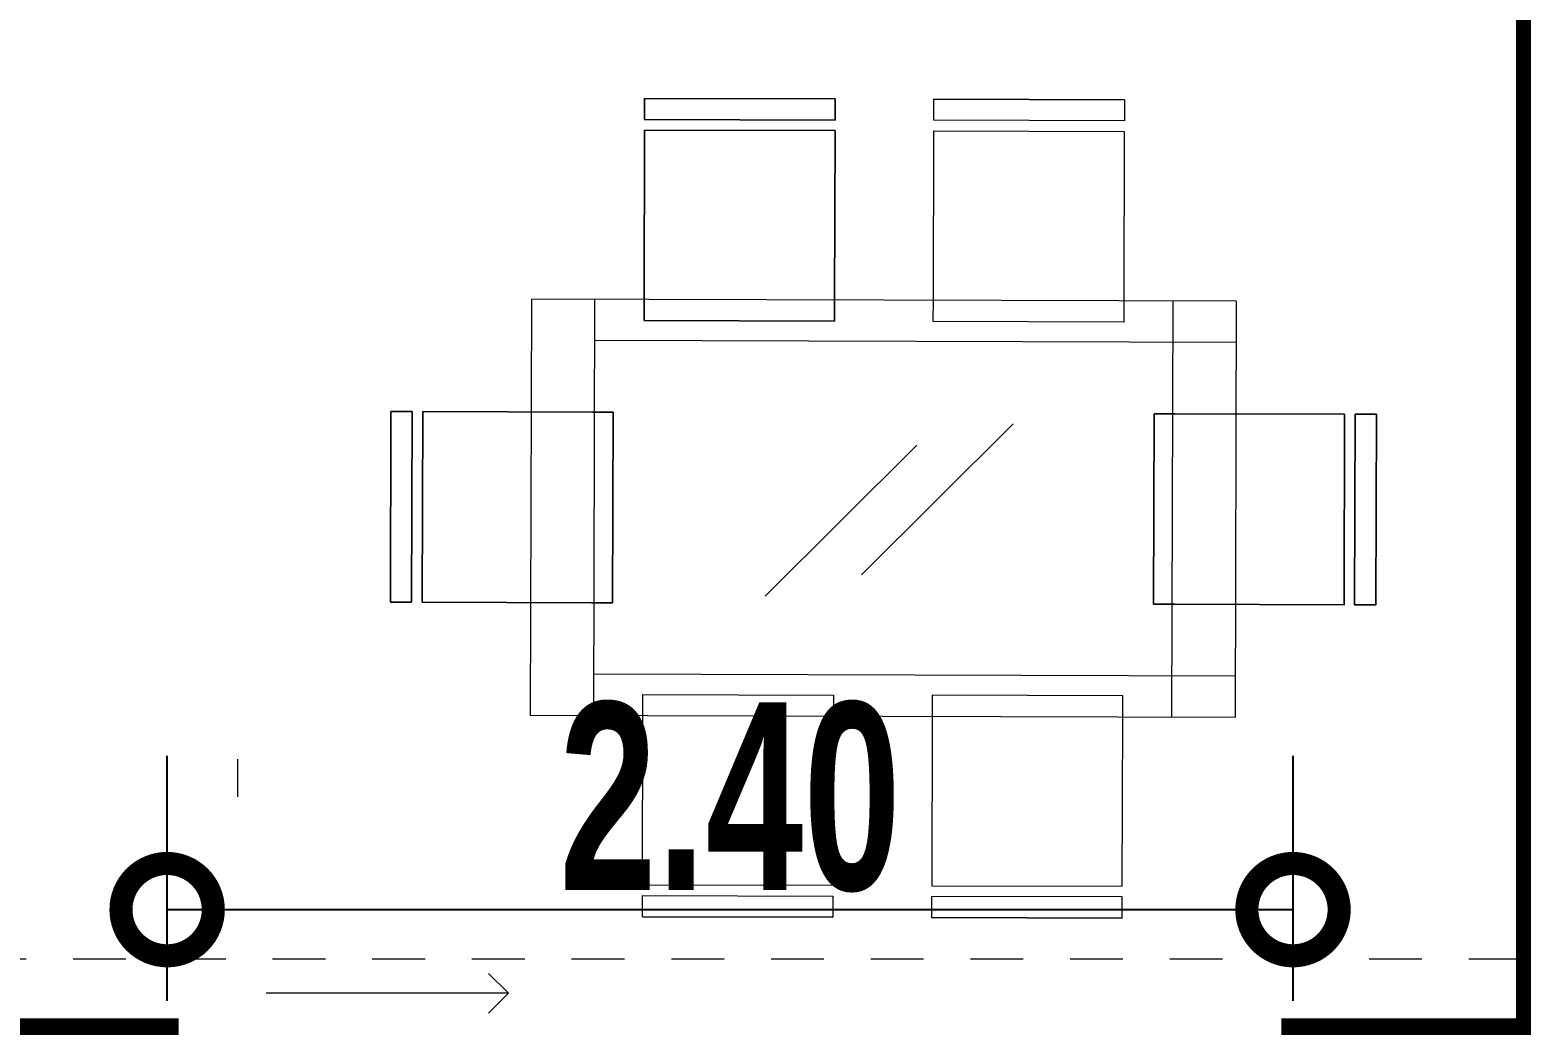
# Model space of a CAD drawing. Header units: metres. Extents: x -144 to 1000, y -717 to 29.
# Drawn here: x 463.872 to 467.051, y -567.859 to -565.738 of the extents above; entities that cross this region are included whole.
import ezdxf

# ---------------------------------------------------------------- set-up
doc = ezdxf.new("R2010")
doc.units = ezdxf.units.M
doc.linetypes.add('basculante modificado', pattern=[0.18, 0.1125, -0.0675])
doc.layers.get('0').update_dxf_attribs({"color": 1})
doc.layers.get('Defpoints').update_dxf_attribs({"color": 1})
doc.layers.add('00-MEDICION', color=30, linetype='Continuous')
for name, color, linetype, lineweight in [('A-DETL', 1, 'Continuous', 9), ('A-DOOR', 1, 'Continuous', 9), ('I-FURN', 2, 'Continuous', 9)]:
    doc.layers.add(name, color=color, linetype=linetype, lineweight=lineweight)
doc.styles.add('Britannic Bold_B_1', font='', dxfattribs={"width": 0.7, "height": 0.4})
doc.styles.get('Britannic Bold_B_1').set_extended_font_data('Britannic Bold', bold=True)
doc.dimstyles.new('LINDEROS', dxfattribs={"dimscale": 0.3048, "dimtxt": 0.406749, "dimasz": 0.393701, "dimexe": 0.328084, "dimexo": 0.0625, "dimgap": 0.032808, "dimtad": 1, "dimrnd": 0.01, "dimzin": 0, "dimdsep": 46, "dimtxsty": 'Britannic Bold_B_1', "dimblk1": 'DOTSMALL', "dimblk2": 'DOTSMALL', "dimsah": 1, "dimcen": 0.09, "dimazin": 0, "dimtfac": 1, "dimtdec": 4, "dimtix": 1, "dimtmove": 0, "dimatfit": 3, "dimfxl": 1.64042, "dimfxlon": 1, "dimtvp": 1, "dimtolj": 1, "dimtzin": 0, "dimarcsym": 2})

# ---------------------------------------------------------------- blocks, each defined once
blk = doc.blocks.new('U')
at = {"layer": 'A-DETL', "color": 253, "true_color": 0xb6b6b6}
blk.add_line((468.8377, -505.6325), (468.8377, -505.7125), dxfattribs=at)
at = {"layer": 'A-DETL', "color": 7, "linetype": 'basculante modificado'}
blk.add_line((476.8875, -506.0589), (467.2877, -506.0589), dxfattribs=at)
at = {"layer": 'A-DOOR'}
for q in [(469.373, -506.0889), (468.8988, -506.1313), (469.373, -506.1737)]:
    blk.add_line((469.4155, -506.1313), q, dxfattribs=at)
at = {"layer": 'I-FURN'}
for p, q in [((469.7056, -504.2238), (469.7055, -504.2689)), ((469.7055, -504.2689), (469.7056, -504.2238)), ((470.1117, -504.2249), (469.7056, -504.2238)), ((469.7056, -504.2238), (470.1117, -504.2249)), ((470.1117, -504.2249), (469.7056, -504.2238)), ((469.7056, -504.2238), (470.1117, -504.2249)), ((470.1116, -504.27), (470.1117, -504.2249)), ((470.1117, -504.2249), (470.1116, -504.27)), ((470.3221, -504.2706), (470.3222, -504.2255)), ((470.7283, -504.2266), (470.3222, -504.2255)), ((470.3222, -504.2255), (470.7283, -504.2266)), ((470.7283, -504.2266), (470.7282, -504.2718)), ((469.7054, -504.2915), (469.7044, -504.6525)), ((469.7044, -504.6525), (469.7054, -504.2915)), ((470.1115, -504.2926), (469.7054, -504.2915)), ((469.7054, -504.2915), (470.1115, -504.2926)), ((469.7055, -504.2689), (470.1116, -504.27)), ((470.1116, -504.27), (469.7055, -504.2689)), ((470.7282, -504.2718), (470.3221, -504.2706)), ((470.1105, -504.6536), (470.1115, -504.2926)), ((470.1115, -504.2926), (470.1105, -504.6536)), ((470.321, -504.6542), (470.322, -504.2932)), ((470.322, -504.2932), (470.7281, -504.2943)), ((470.7281, -504.2943), (470.7271, -504.6553)), ((469.4641, -504.6518), (469.4616, -505.5389)), ((470.9674, -504.656), (469.4641, -504.6518)), ((469.597, -505.5393), (469.5995, -504.6522)), ((469.7044, -504.6525), (469.7043, -504.6976)), ((469.7043, -504.6976), (469.7044, -504.6525)), ((470.1104, -504.6987), (470.1105, -504.6536)), ((470.1105, -504.6536), (470.1104, -504.6987)), ((470.3209, -504.6993), (470.321, -504.6542)), ((470.7271, -504.6553), (470.727, -504.7005)), ((470.8295, -505.5427), (470.832, -504.6556)), ((470.9649, -505.5431), (470.9674, -504.656)), ((469.7043, -504.6976), (470.1104, -504.6987)), ((470.1104, -504.6987), (469.7043, -504.6976)), ((470.727, -504.7005), (470.3209, -504.6993)), ((470.9671, -504.7439), (469.5993, -504.74)), ((469.1636, -505.2976), (469.1648, -504.8914)), ((469.1648, -504.8914), (469.1636, -505.2976)), ((469.1648, -504.8914), (469.2099, -504.8916)), ((469.2099, -504.8916), (469.1648, -504.8914)), ((469.2099, -504.8916), (469.2088, -505.2977)), ((469.2088, -505.2977), (469.2099, -504.8916)), ((469.2313, -505.2978), (469.2325, -504.8916)), ((469.2325, -504.8916), (469.2313, -505.2978)), ((469.2325, -504.8916), (469.5935, -504.8926)), ((469.5935, -504.8926), (469.2325, -504.8916)), ((469.5935, -504.8926), (469.6386, -504.8928)), ((469.6386, -504.8928), (469.5935, -504.8926)), ((469.6386, -504.8928), (469.6374, -505.2989)), ((469.6374, -505.2989), (469.6386, -504.8928)), ((470.7916, -504.896), (470.7904, -505.3021)), ((470.7904, -505.3021), (470.7916, -504.896)), ((470.8367, -504.8961), (470.7916, -504.896)), ((470.7916, -504.896), (470.8367, -504.8961)), ((471.1977, -504.8971), (470.8367, -504.8961)), ((470.8367, -504.8961), (471.1977, -504.8971)), ((470.1678, -505.2392), (470.4911, -504.9177)), ((471.1966, -505.3033), (471.1977, -504.8971)), ((471.1977, -504.8971), (471.1966, -505.3033)), ((471.2203, -504.8972), (471.2191, -505.3033)), ((471.2191, -505.3033), (471.2203, -504.8972)), ((471.2654, -504.8973), (471.2203, -504.8972)), ((471.2203, -504.8972), (471.2654, -504.8973)), ((471.2643, -505.3034), (471.2654, -504.8973)), ((471.2654, -504.8973), (471.2643, -505.3034)), ((469.9626, -505.2846), (470.2859, -504.9631)), ((469.2088, -505.2977), (469.1636, -505.2976)), ((469.1636, -505.2976), (469.2088, -505.2977)), ((469.5923, -505.2988), (469.2313, -505.2978)), ((469.2313, -505.2978), (469.5923, -505.2988)), ((469.6374, -505.2989), (469.5923, -505.2988)), ((469.5923, -505.2988), (469.6374, -505.2989)), ((470.7904, -505.3021), (470.8356, -505.3022)), ((470.8356, -505.3022), (470.7904, -505.3021)), ((470.8356, -505.3022), (471.1966, -505.3033)), ((471.1966, -505.3033), (470.8356, -505.3022)), ((471.2191, -505.3033), (471.2643, -505.3034)), ((471.2643, -505.3034), (471.2191, -505.3033)), ((470.9651, -505.4552), (469.5973, -505.4514)), ((469.7019, -505.5396), (469.702, -505.4944)), ((469.7019, -505.5396), (469.702, -505.4944)), ((469.702, -505.4944), (470.1081, -505.4956)), ((469.702, -505.4944), (470.1081, -505.4956)), ((470.1081, -505.4956), (470.108, -505.5407)), ((470.1081, -505.4956), (470.108, -505.5407)), ((470.3186, -505.4962), (470.3185, -505.5413)), ((470.7248, -505.4973), (470.3186, -505.4962)), ((470.7246, -505.5424), (470.7248, -505.4973)), ((469.4616, -505.5389), (470.9649, -505.5431)), ((469.7009, -505.9006), (469.7019, -505.5396)), ((469.7009, -505.9006), (469.7019, -505.5396)), ((470.108, -505.5407), (470.107, -505.9017)), ((470.108, -505.5407), (470.107, -505.9017)), ((470.3185, -505.5413), (470.3175, -505.9023)), ((470.7236, -505.9034), (470.7246, -505.5424)), ((470.107, -505.9017), (469.7009, -505.9006)), ((470.107, -505.9017), (469.7009, -505.9006)), ((470.3175, -505.9023), (470.7236, -505.9034)), ((469.7007, -505.9682), (469.7008, -505.9231)), ((469.7007, -505.9682), (469.7008, -505.9231)), ((469.7008, -505.9231), (470.1069, -505.9243)), ((469.7008, -505.9231), (470.1069, -505.9243)), ((470.1069, -505.9243), (470.1068, -505.9694)), ((470.1069, -505.9243), (470.1068, -505.9694)), ((470.3174, -505.9248), (470.3173, -505.97)), ((470.7236, -505.926), (470.3174, -505.9248)), ((470.7234, -505.9711), (470.7236, -505.926)), ((470.1068, -505.9694), (469.7007, -505.9682)), ((470.1068, -505.9694), (469.7007, -505.9682)), ((469.7007, -505.9682), (470.1068, -505.9694)), ((470.1068, -505.9694), (469.7007, -505.9682)), ((470.7234, -505.9711), (470.3173, -505.97)), ((470.3173, -505.97), (470.7234, -505.9711))]:
    blk.add_line(p, q, dxfattribs=at)
blk = doc.blocks.new('_DotSmall')
at = {"color": 0, "linetype": 'ByBlock', "const_width": 0.5}
blk.add_lwpolyline([(-0.0625, 0, 1), (0.0625, 0, 1)], format="xyb", close=True, dxfattribs=at)
blk = doc.blocks.new('*D610')
at = {"layer": '00-MEDICION', "color": 0, "lineweight": -2, "transparency": 16777216}
for p, q in [((464.165, -567.8075), (464.165, -567.285)), ((466.565, -567.8075), (466.565, -567.285)), ((464.165, -567.6131), (466.565, -567.6131))]:
    blk.add_line(p, q, dxfattribs=at)
at = {"layer": 'Defpoints', "color": 0, "transparency": 16777216}
for p in [(466.565, -567.6131), (464.165, -567.87), (466.565, -567.87)]:
    blk.add_point(p, dxfattribs=at)
at = {"layer": '00-MEDICION', "color": 0, "lineweight": -2, "transparency": 16777216, "xscale": 0.3937007874015748, "yscale": 0.3937007874015748, "zscale": 0.3937007874015748, "rotation": 180}
blk.add_blockref('_DotSmall', (464.165, -567.6131), dxfattribs=at)
at = {"layer": '00-MEDICION', "color": 0, "lineweight": -2, "transparency": 16777216, "xscale": 0.3937007874015748, "yscale": 0.3937007874015748, "zscale": 0.3937007874015748}
blk.add_blockref('_DotSmall', (466.565, -567.6131), dxfattribs=at)
at = {"layer": '00-MEDICION', "color": 0, "transparency": 16777216, "insert": (465.365, -567.374), "char_height": 0.4, "attachment_point": 5, "style": 'Britannic Bold_B_1'}
blk.add_mtext('\\A1;2.40', dxfattribs=at)

msp = doc.modelspace()

# ---------------------------------------------------------------- linework, layer by layer
at = {"layer": '00-MEDICION', "const_width": 0.05}
for points in [[(472.3648, -567.87), (471.015, -567.87), (471.015, -563.4201), (470.865, -563.4201), (470.865, -567.87), (467.2149, -567.87), (467.2149, -564.8701), (469.965, -564.8689), (469.965, -564.7189), (467.215, -564.7201), (467.215, -563.2701), (467.065, -563.2701), (467.065, -567.87), (466.565, -567.87), (466.565, -568.0189)], [(464.1649, -568.0189), (464.1649, -567.87), (463.765, -567.87)]]:
    msp.add_lwpolyline(points, dxfattribs=at)

# ---------------------------------------------------------------- block references
at = {"color": 3}
msp.add_blockref('U', (-4.5227, -61.66), dxfattribs=at)

# ---------------------------------------------------------------- dimensions: what is measured, and where the dimension line sits
at = {"layer": '00-MEDICION'}
dim = msp.add_linear_dim(base=(466.565, -567.6131), p1=(464.165, -567.87), p2=(466.565, -567.87), dimstyle='LINDEROS', override={"dimscale": 1, "dimpost": '<>'}, dxfattribs=at)
dim.commit()
dim.dimension.update_dxf_attribs({"geometry": '*D610', "text_midpoint": (465.365, -567.374)})

doc.saveas('drawing.dxf')
